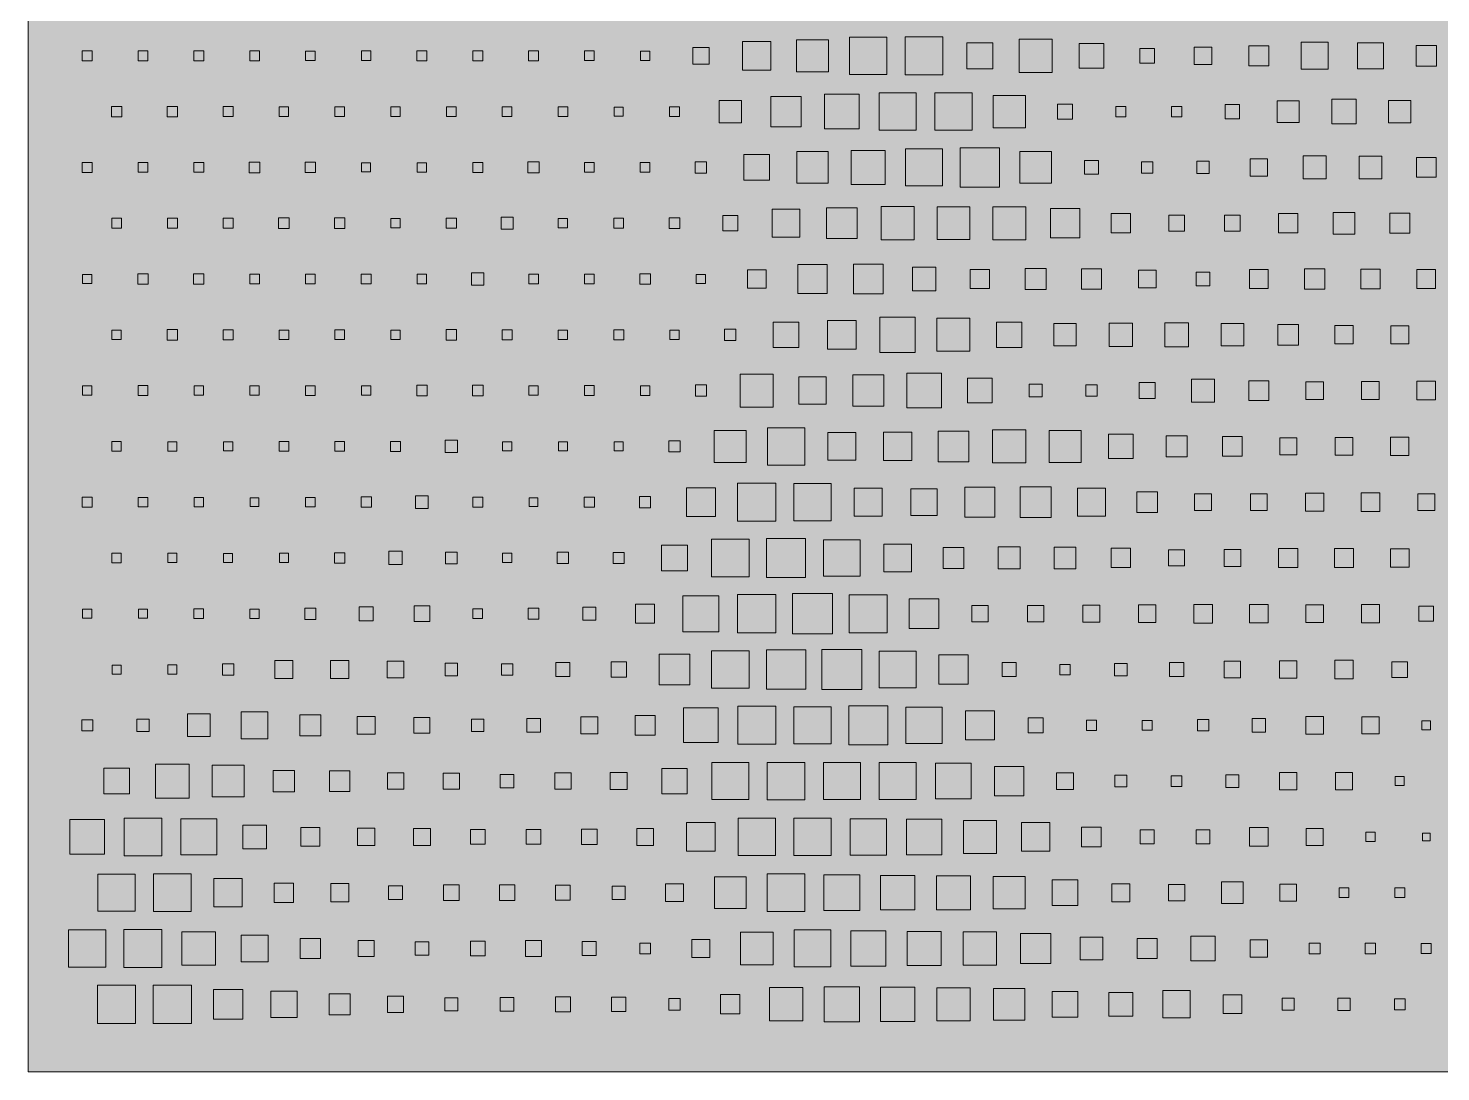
# Model space of a CAD drawing. Header units: inches. Extents: x 0 to 35, y -35 to 0.
# Drawn here: x 0 to 23.1, y -35 to -17.94 of the extents above; entities that cross this region are included whole.
import ezdxf

# ---------------------------------------------------------------- set-up
doc = ezdxf.new("R2010")
doc.units = ezdxf.units.IN
doc.header["$MEASUREMENT"] = 0
doc.layers.add('Layer 1', color=7, linetype='Continuous')

# ---------------------------------------------------------------- blocks, each defined once
blk = doc.blocks.new('block 2')
at = {"layer": 'Layer 1', "color": 7, "lineweight": 9}
for points in [[(11.678, -18.155), (12.145, -18.155), (12.145, -18.621), (11.678, -18.621), (11.678, -18.155)], [(12.56, -18.125), (13.087, -18.125), (13.087, -18.651), (12.56, -18.651), (12.56, -18.125)], [(13.431, -18.083), (14.041, -18.083), (14.041, -18.693), (13.431, -18.693), (13.431, -18.083)], [(14.339, -18.079), (14.957, -18.079), (14.957, -18.697), (14.339, -18.697), (14.339, -18.079)], [(15.347, -18.174), (15.774, -18.174), (15.774, -18.602), (15.347, -18.602), (15.347, -18.174)], [(16.201, -18.117), (16.744, -18.117), (16.744, -18.659), (16.201, -18.659), (16.201, -18.117)], [(17.185, -18.188), (17.585, -18.188), (17.585, -18.588), (17.185, -18.588), (17.185, -18.188)], [(19.066, -18.245), (19.353, -18.245), (19.353, -18.531), (19.066, -18.531), (19.066, -18.245)], [(19.958, -18.224), (20.286, -18.224), (20.286, -18.552), (19.958, -18.552), (19.958, -18.224)], [(20.814, -18.167), (21.255, -18.167), (21.255, -18.609), (20.814, -18.609), (20.814, -18.167)], [(21.735, -18.177), (22.158, -18.177), (22.158, -18.599), (21.735, -18.599), (21.735, -18.177)], [(22.692, -18.221), (23.026, -18.221), (23.026, -18.555), (22.692, -18.555), (22.692, -18.221)], [(0.883, -18.307), (1.044, -18.307), (1.044, -18.468), (0.883, -18.468), (0.883, -18.307)], [(1.796, -18.307), (1.957, -18.307), (1.957, -18.469), (1.796, -18.469), (1.796, -18.307)], [(2.706, -18.306), (2.871, -18.306), (2.871, -18.47), (2.706, -18.47), (2.706, -18.306)], [(3.621, -18.308), (3.78, -18.308), (3.78, -18.468), (3.621, -18.468), (3.621, -18.308)], [(4.536, -18.311), (4.69, -18.311), (4.69, -18.465), (4.536, -18.465), (4.536, -18.311)], [(5.447, -18.309), (5.604, -18.309), (5.604, -18.467), (5.447, -18.467), (5.447, -18.309)], [(6.356, -18.307), (6.519, -18.307), (6.519, -18.469), (6.356, -18.469), (6.356, -18.307)], [(7.268, -18.307), (7.431, -18.307), (7.431, -18.469), (7.268, -18.469), (7.268, -18.307)], [(8.182, -18.308), (8.342, -18.308), (8.342, -18.468), (8.182, -18.468), (8.182, -18.308)], [(9.096, -18.309), (9.253, -18.309), (9.253, -18.467), (9.096, -18.467), (9.096, -18.309)], [(10.012, -18.313), (10.162, -18.313), (10.162, -18.463), (10.012, -18.463), (10.012, -18.313)], [(10.865, -18.254), (11.133, -18.254), (11.133, -18.522), (10.865, -18.522), (10.865, -18.254)], [(18.177, -18.267), (18.418, -18.267), (18.418, -18.508), (18.177, -18.508), (18.177, -18.267)], [(11.295, -19.116), (11.664, -19.116), (11.664, -19.485), (11.295, -19.485), (11.295, -19.116)], [(12.144, -19.053), (12.639, -19.053), (12.639, -19.548), (12.144, -19.548), (12.144, -19.053)], [(13.02, -19.017), (13.588, -19.017), (13.588, -19.584), (13.02, -19.584), (13.02, -19.017)], [(13.912, -18.996), (14.52, -18.996), (14.52, -19.604), (13.912, -19.604), (13.912, -18.996)], [(14.823, -18.994), (15.434, -18.994), (15.434, -19.606), (14.823, -19.606), (14.823, -18.994)], [(15.777, -19.037), (16.304, -19.037), (16.304, -19.564), (15.777, -19.564), (15.777, -19.037)], [(20.424, -19.123), (20.78, -19.123), (20.78, -19.478), (20.424, -19.478), (20.424, -19.123)], [(21.313, -19.099), (21.715, -19.099), (21.715, -19.501), (21.313, -19.501), (21.313, -19.099)], [(22.244, -19.118), (22.609, -19.118), (22.609, -19.483), (22.244, -19.483), (22.244, -19.118)], [(1.359, -19.216), (1.529, -19.216), (1.529, -19.385), (1.359, -19.385), (1.359, -19.216)], [(2.271, -19.215), (2.441, -19.215), (2.441, -19.385), (2.271, -19.385), (2.271, -19.215)], [(3.186, -19.218), (3.351, -19.218), (3.351, -19.383), (3.186, -19.383), (3.186, -19.218)], [(4.104, -19.223), (4.258, -19.223), (4.258, -19.378), (4.104, -19.378), (4.104, -19.223)], [(5.015, -19.222), (5.172, -19.222), (5.172, -19.379), (5.015, -19.379), (5.015, -19.222)], [(5.928, -19.223), (6.083, -19.223), (6.083, -19.378), (5.928, -19.378), (5.928, -19.223)], [(6.839, -19.222), (6.997, -19.222), (6.997, -19.379), (6.839, -19.379), (6.839, -19.222)], [(7.751, -19.222), (7.909, -19.222), (7.909, -19.379), (7.751, -19.379), (7.751, -19.222)], [(8.663, -19.221), (8.822, -19.221), (8.822, -19.379), (8.663, -19.379), (8.663, -19.221)], [(9.582, -19.228), (9.727, -19.228), (9.727, -19.373), (9.582, -19.373), (9.582, -19.228)], [(10.487, -19.22), (10.647, -19.22), (10.647, -19.38), (10.487, -19.38), (10.487, -19.22)], [(16.829, -19.176), (17.077, -19.176), (17.077, -19.424), (16.829, -19.424), (16.829, -19.176)], [(17.781, -19.216), (17.949, -19.216), (17.949, -19.384), (17.781, -19.384), (17.781, -19.216)], [(18.693, -19.216), (18.862, -19.216), (18.862, -19.385), (18.693, -19.385), (18.693, -19.216)], [(19.573, -19.184), (19.807, -19.184), (19.807, -19.417), (19.573, -19.417), (19.573, -19.184)], [(11.7, -20.001), (12.123, -20.001), (12.123, -20.424), (11.7, -20.424), (11.7, -20.001)], [(12.565, -19.954), (13.082, -19.954), (13.082, -20.471), (12.565, -20.471), (12.565, -19.954)], [(13.458, -19.935), (14.014, -19.935), (14.014, -20.49), (13.458, -20.49), (13.458, -19.935)], [(14.345, -19.909), (14.952, -19.909), (14.952, -20.516), (14.345, -20.516), (14.345, -19.909)], [(15.238, -19.89), (15.883, -19.89), (15.883, -20.535), (15.238, -20.535), (15.238, -19.89)], [(16.212, -19.952), (16.733, -19.952), (16.733, -20.473), (16.212, -20.473), (16.212, -19.952)], [(19.979, -20.07), (20.264, -20.07), (20.264, -20.355), (19.979, -20.355), (19.979, -20.07)], [(20.846, -20.025), (21.222, -20.025), (21.222, -20.401), (20.846, -20.401), (20.846, -20.025)], [(21.761, -20.027), (22.132, -20.027), (22.132, -20.398), (21.761, -20.398), (21.761, -20.027)], [(22.699, -20.052), (23.019, -20.052), (23.019, -20.373), (22.699, -20.373), (22.699, -20.052)], [(0.882, -20.131), (1.046, -20.131), (1.046, -20.295), (0.882, -20.295), (0.882, -20.131)], [(1.795, -20.132), (1.957, -20.132), (1.957, -20.293), (1.795, -20.293), (1.795, -20.132)], [(2.708, -20.132), (2.869, -20.132), (2.869, -20.293), (2.708, -20.293), (2.708, -20.132)], [(3.614, -20.126), (3.787, -20.126), (3.787, -20.299), (3.614, -20.299), (3.614, -20.126)], [(4.53, -20.129), (4.696, -20.129), (4.696, -20.296), (4.53, -20.296), (4.53, -20.129)], [(5.451, -20.139), (5.599, -20.139), (5.599, -20.287), (5.451, -20.287), (5.451, -20.139)], [(6.362, -20.137), (6.513, -20.137), (6.513, -20.288), (6.362, -20.288), (6.362, -20.137)], [(7.268, -20.131), (7.431, -20.131), (7.431, -20.294), (7.268, -20.294), (7.268, -20.131)], [(8.171, -20.121), (8.354, -20.121), (8.354, -20.304), (8.171, -20.304), (8.171, -20.121)], [(9.097, -20.135), (9.252, -20.135), (9.252, -20.29), (9.097, -20.29), (9.097, -20.135)], [(10.008, -20.133), (10.166, -20.133), (10.166, -20.292), (10.008, -20.292), (10.008, -20.133)], [(10.907, -20.121), (11.091, -20.121), (11.091, -20.305), (10.907, -20.305), (10.907, -20.121)], [(17.273, -20.1), (17.498, -20.1), (17.498, -20.325), (17.273, -20.325), (17.273, -20.1)], [(18.205, -20.12), (18.39, -20.12), (18.39, -20.305), (18.205, -20.305), (18.205, -20.12)], [(19.108, -20.11), (19.312, -20.11), (19.312, -20.315), (19.108, -20.315), (19.108, -20.11)], [(11.356, -21.001), (11.603, -21.001), (11.603, -21.248), (11.356, -21.248), (11.356, -21.001)], [(12.164, -20.897), (12.619, -20.897), (12.619, -21.353), (12.164, -21.353), (12.164, -20.897)], [(13.055, -20.876), (13.553, -20.876), (13.553, -21.374), (13.055, -21.374), (13.055, -20.876)], [(13.944, -20.853), (14.488, -20.853), (14.488, -21.397), (13.944, -21.397), (13.944, -20.853)], [(14.86, -20.857), (15.397, -20.857), (15.397, -21.393), (14.86, -21.393), (14.86, -20.857)], [(15.77, -20.855), (16.311, -20.855), (16.311, -21.395), (15.77, -21.395), (15.77, -20.855)], [(16.713, -20.885), (17.193, -20.885), (17.193, -21.365), (16.713, -21.365), (16.713, -20.885)], [(17.705, -20.964), (18.026, -20.964), (18.026, -21.285), (17.705, -21.285), (17.705, -20.964)], [(18.649, -20.996), (18.906, -20.996), (18.906, -21.253), (18.649, -21.253), (18.649, -20.996)], [(19.561, -20.996), (19.819, -20.996), (19.819, -21.254), (19.561, -21.254), (19.561, -20.996)], [(20.442, -20.965), (20.762, -20.965), (20.762, -21.285), (20.442, -21.285), (20.442, -20.965)], [(21.337, -20.948), (21.692, -20.948), (21.692, -21.302), (21.337, -21.302), (21.337, -20.948)], [(22.263, -20.961), (22.59, -20.961), (22.59, -21.288), (22.263, -21.288), (22.263, -20.961)], [(1.364, -21.045), (1.524, -21.045), (1.524, -21.205), (1.364, -21.205), (1.364, -21.045)], [(2.275, -21.044), (2.438, -21.044), (2.438, -21.206), (2.275, -21.206), (2.275, -21.044)], [(3.187, -21.043), (3.351, -21.043), (3.351, -21.207), (3.187, -21.207), (3.187, -21.043)], [(4.094, -21.038), (4.268, -21.038), (4.268, -21.211), (4.094, -21.211), (4.094, -21.038)], [(5.008, -21.04), (5.179, -21.04), (5.179, -21.21), (5.008, -21.21), (5.008, -21.04)], [(5.928, -21.047), (6.083, -21.047), (6.083, -21.203), (5.928, -21.203), (5.928, -21.047)], [(6.836, -21.043), (7, -21.043), (7, -21.207), (6.836, -21.207), (6.836, -21.043)], [(7.732, -21.026), (7.929, -21.026), (7.929, -21.223), (7.732, -21.223), (7.732, -21.026)], [(8.666, -21.048), (8.819, -21.048), (8.819, -21.201), (8.666, -21.201), (8.666, -21.048)], [(9.574, -21.045), (9.735, -21.045), (9.735, -21.205), (9.574, -21.205), (9.574, -21.045)], [(10.481, -21.039), (10.653, -21.039), (10.653, -21.21), (10.481, -21.21), (10.481, -21.039)], [(7.25, -21.937), (7.45, -21.937), (7.45, -22.137), (7.25, -22.137), (7.25, -21.937)], [(11.759, -21.885), (12.064, -21.885), (12.064, -22.189), (11.759, -22.189), (11.759, -21.885)], [(12.585, -21.798), (13.063, -21.798), (13.063, -22.276), (12.585, -22.276), (12.585, -21.798)], [(13.494, -21.795), (13.978, -21.795), (13.978, -22.279), (13.494, -22.279), (13.494, -21.795)], [(14.457, -21.846), (14.84, -21.846), (14.84, -22.229), (14.457, -22.229), (14.457, -21.846)], [(15.404, -21.88), (15.717, -21.88), (15.717, -22.194), (15.404, -22.194), (15.404, -21.88)], [(16.301, -21.866), (16.644, -21.866), (16.644, -22.209), (16.301, -22.209), (16.301, -21.866)], [(17.221, -21.873), (17.549, -21.873), (17.549, -22.201), (17.221, -22.201), (17.221, -21.873)], [(18.152, -21.891), (18.443, -21.891), (18.443, -22.183), (18.152, -22.183), (18.152, -21.891)], [(19.099, -21.926), (19.32, -21.926), (19.32, -22.148), (19.099, -22.148), (19.099, -21.926)], [(19.967, -21.882), (20.277, -21.882), (20.277, -22.192), (19.967, -22.192), (19.967, -21.882)], [(20.868, -21.871), (21.2, -21.871), (21.2, -22.203), (20.868, -22.203), (20.868, -21.871)], [(21.788, -21.879), (22.105, -21.879), (22.105, -22.196), (21.788, -22.196), (21.788, -21.879)], [(22.704, -21.883), (23.013, -21.883), (23.013, -22.192), (22.704, -22.192), (22.704, -21.883)], [(0.889, -21.962), (1.039, -21.962), (1.039, -22.112), (0.889, -22.112), (0.889, -21.962)], [(1.793, -21.954), (1.959, -21.954), (1.959, -22.12), (1.793, -22.12), (1.793, -21.954)], [(2.704, -21.953), (2.873, -21.953), (2.873, -22.121), (2.704, -22.121), (2.704, -21.953)], [(3.621, -21.957), (3.781, -21.957), (3.781, -22.117), (3.621, -22.117), (3.621, -21.957)], [(4.534, -21.958), (4.692, -21.958), (4.692, -22.117), (4.534, -22.117), (4.534, -21.958)], [(5.446, -21.958), (5.605, -21.958), (5.605, -22.117), (5.446, -22.117), (5.446, -21.958)], [(6.361, -21.961), (6.514, -21.961), (6.514, -22.114), (6.361, -22.114), (6.361, -21.961)], [(8.183, -21.957), (8.342, -21.957), (8.342, -22.117), (8.183, -22.117), (8.183, -21.957)], [(9.096, -21.958), (9.253, -21.958), (9.253, -22.116), (9.096, -22.116), (9.096, -21.958)], [(10.001, -21.952), (10.172, -21.952), (10.172, -22.123), (10.001, -22.123), (10.001, -21.952)], [(10.924, -21.962), (11.074, -21.962), (11.074, -22.112), (10.924, -22.112), (10.924, -21.962)], [(2.27, -22.863), (2.443, -22.863), (2.443, -23.036), (2.27, -23.036), (2.27, -22.863)], [(6.832, -22.863), (7.004, -22.863), (7.004, -23.036), (6.832, -23.036), (6.832, -22.863)], [(11.387, -22.857), (11.572, -22.857), (11.572, -23.042), (11.387, -23.042), (11.387, -22.857)], [(12.183, -22.741), (12.6, -22.741), (12.6, -23.158), (12.183, -23.158), (12.183, -22.741)], [(13.068, -22.714), (13.539, -22.714), (13.539, -23.185), (13.068, -23.185), (13.068, -22.714)], [(13.927, -22.661), (14.505, -22.661), (14.505, -23.238), (13.927, -23.238), (13.927, -22.661)], [(14.859, -22.68), (15.398, -22.68), (15.398, -23.219), (14.859, -23.219), (14.859, -22.68)], [(15.833, -22.742), (16.249, -22.742), (16.249, -23.157), (15.833, -23.157), (15.833, -22.742)], [(16.77, -22.766), (17.136, -22.766), (17.136, -23.132), (16.77, -23.132), (16.77, -22.766)], [(17.674, -22.758), (18.056, -22.758), (18.056, -23.14), (17.674, -23.14), (17.674, -22.758)], [(18.583, -22.755), (18.972, -22.755), (18.972, -23.144), (18.583, -23.144), (18.583, -22.755)], [(19.506, -22.765), (19.874, -22.765), (19.874, -23.133), (19.506, -23.133), (19.506, -22.765)], [(20.432, -22.779), (20.773, -22.779), (20.773, -23.12), (20.432, -23.12), (20.432, -22.779)], [(21.363, -22.798), (21.665, -22.798), (21.665, -23.1), (21.363, -23.1), (21.363, -22.798)], [(22.28, -22.803), (22.573, -22.803), (22.573, -23.096), (22.28, -23.096), (22.28, -22.803)], [(1.368, -22.873), (1.52, -22.873), (1.52, -23.026), (1.368, -23.026), (1.368, -22.873)], [(3.185, -22.866), (3.352, -22.866), (3.352, -23.033), (3.185, -23.033), (3.185, -22.866)], [(4.103, -22.872), (4.259, -22.872), (4.259, -23.027), (4.103, -23.027), (4.103, -22.872)], [(5.015, -22.871), (5.171, -22.871), (5.171, -23.028), (5.015, -23.028), (5.015, -22.871)], [(5.929, -22.873), (6.082, -22.873), (6.082, -23.026), (5.929, -23.026), (5.929, -22.873)], [(7.749, -22.868), (7.911, -22.868), (7.911, -23.031), (7.749, -23.031), (7.749, -22.868)], [(8.665, -22.872), (8.82, -22.872), (8.82, -23.027), (8.665, -23.027), (8.665, -22.872)], [(9.573, -22.868), (9.736, -22.868), (9.736, -23.031), (9.573, -23.031), (9.573, -22.868)], [(10.489, -22.872), (10.645, -22.872), (10.645, -23.027), (10.489, -23.027), (10.489, -22.872)], [(0.889, -23.787), (1.039, -23.787), (1.039, -23.936), (0.889, -23.936), (0.889, -23.787)], [(1.795, -23.78), (1.958, -23.78), (1.958, -23.943), (1.795, -23.943), (1.795, -23.78)], [(2.714, -23.787), (2.864, -23.787), (2.864, -23.937), (2.714, -23.937), (2.714, -23.787)], [(3.623, -23.784), (3.778, -23.784), (3.778, -23.939), (3.623, -23.939), (3.623, -23.784)], [(4.535, -23.783), (4.692, -23.783), (4.692, -23.94), (4.535, -23.94), (4.535, -23.783)], [(5.45, -23.786), (5.601, -23.786), (5.601, -23.937), (5.45, -23.937), (5.45, -23.786)], [(6.352, -23.776), (6.523, -23.776), (6.523, -23.947), (6.352, -23.947), (6.352, -23.776)], [(7.264, -23.776), (7.436, -23.776), (7.436, -23.948), (7.264, -23.948), (7.264, -23.776)], [(8.188, -23.787), (8.337, -23.787), (8.337, -23.936), (8.188, -23.936), (8.188, -23.787)], [(9.094, -23.781), (9.255, -23.781), (9.255, -23.942), (9.094, -23.942), (9.094, -23.781)], [(10.009, -23.784), (10.165, -23.784), (10.165, -23.94), (10.009, -23.94), (10.009, -23.784)], [(10.908, -23.77), (11.091, -23.77), (11.091, -23.953), (10.908, -23.953), (10.908, -23.77)], [(11.642, -23.593), (12.18, -23.593), (12.18, -24.131), (11.642, -24.131), (11.642, -23.593)], [(12.599, -23.637), (13.048, -23.637), (13.048, -24.086), (12.599, -24.086), (12.599, -23.637)], [(13.481, -23.607), (13.99, -23.607), (13.99, -24.116), (13.481, -24.116), (13.481, -23.607)], [(14.366, -23.579), (14.931, -23.579), (14.931, -24.144), (14.366, -24.144), (14.366, -23.579)], [(15.36, -23.661), (15.761, -23.661), (15.761, -24.062), (15.36, -24.062), (15.36, -23.661)], [(16.369, -23.758), (16.577, -23.758), (16.577, -23.966), (16.369, -23.966), (16.369, -23.758)], [(17.291, -23.768), (17.479, -23.768), (17.479, -23.956), (17.291, -23.956), (17.291, -23.768)], [(18.166, -23.73), (18.429, -23.73), (18.429, -23.993), (18.166, -23.993), (18.166, -23.73)], [(19.023, -23.675), (19.397, -23.675), (19.397, -24.049), (19.023, -24.049), (19.023, -23.675)], [(19.96, -23.7), (20.284, -23.7), (20.284, -24.024), (19.96, -24.024), (19.96, -23.7)], [(20.89, -23.717), (21.179, -23.717), (21.179, -24.006), (20.89, -24.006), (20.89, -23.717)], [(21.801, -23.716), (22.092, -23.716), (22.092, -24.007), (21.801, -24.007), (21.801, -23.716)], [(22.705, -23.708), (23.013, -23.708), (23.013, -24.016), (22.705, -24.016), (22.705, -23.708)], [(12.087, -24.469), (12.696, -24.469), (12.696, -25.079), (12.087, -25.079), (12.087, -24.469)], [(1.366, -24.696), (1.522, -24.696), (1.522, -24.852), (1.366, -24.852), (1.366, -24.696)], [(2.281, -24.698), (2.432, -24.698), (2.432, -24.85), (2.281, -24.85), (2.281, -24.698)], [(3.195, -24.7), (3.343, -24.7), (3.343, -24.848), (3.195, -24.848), (3.195, -24.7)], [(4.102, -24.695), (4.26, -24.695), (4.26, -24.853), (4.102, -24.853), (4.102, -24.695)], [(5.015, -24.696), (5.171, -24.696), (5.171, -24.852), (5.015, -24.852), (5.015, -24.696)], [(5.923, -24.692), (6.088, -24.692), (6.088, -24.856), (5.923, -24.856), (5.923, -24.692)], [(6.815, -24.671), (7.021, -24.671), (7.021, -24.877), (6.815, -24.877), (6.815, -24.671)], [(7.756, -24.699), (7.905, -24.699), (7.905, -24.849), (7.756, -24.849), (7.756, -24.699)], [(8.67, -24.701), (8.815, -24.701), (8.815, -24.847), (8.67, -24.847), (8.67, -24.701)], [(9.58, -24.699), (9.729, -24.699), (9.729, -24.849), (9.58, -24.849), (9.58, -24.699)], [(10.476, -24.683), (10.658, -24.683), (10.658, -24.865), (10.476, -24.865), (10.476, -24.683)], [(11.218, -24.512), (11.741, -24.512), (11.741, -25.036), (11.218, -25.036), (11.218, -24.512)], [(13.077, -24.547), (13.531, -24.547), (13.531, -25.001), (13.077, -25.001), (13.077, -24.547)], [(13.983, -24.541), (14.449, -24.541), (14.449, -25.007), (13.983, -25.007), (13.983, -24.541)], [(14.877, -24.523), (15.379, -24.523), (15.379, -25.025), (14.877, -25.025), (14.877, -24.523)], [(15.769, -24.503), (16.312, -24.503), (16.312, -25.045), (15.769, -25.045), (15.769, -24.503)], [(16.691, -24.512), (17.215, -24.512), (17.215, -25.036), (16.691, -25.036), (16.691, -24.512)], [(17.665, -24.574), (18.065, -24.574), (18.065, -24.974), (17.665, -24.974), (17.665, -24.574)], [(18.604, -24.6), (18.952, -24.6), (18.952, -24.948), (18.604, -24.948), (18.604, -24.6)], [(19.53, -24.614), (19.85, -24.614), (19.85, -24.934), (19.53, -24.934), (19.53, -24.614)], [(20.464, -24.635), (20.741, -24.635), (20.741, -24.913), (20.464, -24.913), (20.464, -24.635)], [(21.369, -24.628), (21.66, -24.628), (21.66, -24.92), (21.369, -24.92), (21.369, -24.628)], [(22.276, -24.623), (22.577, -24.623), (22.577, -24.925), (22.276, -24.925), (22.276, -24.623)], [(11.6, -25.375), (12.223, -25.375), (12.223, -25.998), (11.6, -25.998), (11.6, -25.375)], [(12.517, -25.38), (13.13, -25.38), (13.13, -25.993), (12.517, -25.993), (12.517, -25.38)], [(0.881, -25.603), (1.047, -25.603), (1.047, -25.769), (0.881, -25.769), (0.881, -25.603)], [(1.799, -25.609), (1.953, -25.609), (1.953, -25.763), (1.799, -25.763), (1.799, -25.609)], [(2.713, -25.61), (2.864, -25.61), (2.864, -25.762), (2.713, -25.762), (2.713, -25.61)], [(3.628, -25.614), (3.773, -25.614), (3.773, -25.759), (3.628, -25.759), (3.628, -25.614)], [(4.536, -25.609), (4.69, -25.609), (4.69, -25.763), (4.536, -25.763), (4.536, -25.609)], [(5.441, -25.602), (5.61, -25.602), (5.61, -25.77), (5.441, -25.77), (5.441, -25.602)], [(6.334, -25.583), (6.541, -25.583), (6.541, -25.79), (6.334, -25.79), (6.334, -25.583)], [(7.269, -25.605), (7.431, -25.605), (7.431, -25.767), (7.269, -25.767), (7.269, -25.605)], [(8.189, -25.613), (8.335, -25.613), (8.335, -25.76), (8.189, -25.76), (8.189, -25.613)], [(9.092, -25.604), (9.257, -25.604), (9.257, -25.769), (9.092, -25.769), (9.092, -25.604)], [(9.996, -25.596), (10.177, -25.596), (10.177, -25.777), (9.996, -25.777), (9.996, -25.596)], [(10.763, -25.45), (11.235, -25.45), (11.235, -25.923), (10.763, -25.923), (10.763, -25.45)], [(13.507, -25.457), (13.965, -25.457), (13.965, -25.915), (13.507, -25.915), (13.507, -25.457)], [(14.432, -25.47), (14.864, -25.47), (14.864, -25.902), (14.432, -25.902), (14.432, -25.47)], [(15.317, -25.443), (15.804, -25.443), (15.804, -25.93), (15.317, -25.93), (15.317, -25.443)], [(16.22, -25.434), (16.725, -25.434), (16.725, -25.939), (16.22, -25.939), (16.22, -25.434)], [(17.156, -25.457), (17.615, -25.457), (17.615, -25.916), (17.156, -25.916), (17.156, -25.457)], [(18.127, -25.516), (18.467, -25.516), (18.467, -25.856), (18.127, -25.856), (18.127, -25.516)], [(19.072, -25.549), (19.347, -25.549), (19.347, -25.824), (19.072, -25.824), (19.072, -25.549)], [(19.987, -25.552), (20.257, -25.552), (20.257, -25.821), (19.987, -25.821), (19.987, -25.552)], [(20.886, -25.538), (21.183, -25.538), (21.183, -25.835), (20.886, -25.835), (20.886, -25.538)], [(21.793, -25.533), (22.1, -25.533), (22.1, -25.839), (21.793, -25.839), (21.793, -25.533)], [(22.72, -25.548), (22.998, -25.548), (22.998, -25.825), (22.72, -25.825), (22.72, -25.548)], [(11.17, -26.29), (11.788, -26.29), (11.788, -26.908), (11.17, -26.908), (11.17, -26.29)], [(12.073, -26.28), (12.71, -26.28), (12.71, -26.917), (12.073, -26.917), (12.073, -26.28)], [(13.006, -26.301), (13.602, -26.301), (13.602, -26.897), (13.006, -26.897), (13.006, -26.301)], [(1.366, -26.521), (1.522, -26.521), (1.522, -26.676), (1.366, -26.676), (1.366, -26.521)], [(2.281, -26.523), (2.432, -26.523), (2.432, -26.674), (2.281, -26.674), (2.281, -26.523)], [(3.195, -26.525), (3.342, -26.525), (3.342, -26.672), (3.195, -26.672), (3.195, -26.525)], [(4.106, -26.523), (4.256, -26.523), (4.256, -26.674), (4.106, -26.674), (4.106, -26.523)], [(5.008, -26.514), (5.178, -26.514), (5.178, -26.684), (5.008, -26.684), (5.008, -26.514)], [(5.897, -26.49), (6.114, -26.49), (6.114, -26.707), (5.897, -26.707), (5.897, -26.49)], [(6.822, -26.503), (7.014, -26.503), (7.014, -26.694), (6.822, -26.694), (6.822, -26.503)], [(7.754, -26.523), (7.906, -26.523), (7.906, -26.674), (7.754, -26.674), (7.754, -26.523)], [(8.65, -26.506), (8.834, -26.506), (8.834, -26.691), (8.65, -26.691), (8.65, -26.506)], [(9.565, -26.509), (9.744, -26.509), (9.744, -26.688), (9.565, -26.688), (9.565, -26.509)], [(10.357, -26.389), (10.777, -26.389), (10.777, -26.808), (10.357, -26.808), (10.357, -26.389)], [(13.99, -26.372), (14.442, -26.372), (14.442, -26.825), (13.99, -26.825), (13.99, -26.372)], [(14.958, -26.428), (15.299, -26.428), (15.299, -26.769), (14.958, -26.769), (14.958, -26.428)], [(15.861, -26.419), (16.22, -26.419), (16.22, -26.778), (15.861, -26.778), (15.861, -26.419)], [(16.775, -26.421), (17.131, -26.421), (17.131, -26.776), (16.775, -26.776), (16.775, -26.421)], [(17.707, -26.44), (18.023, -26.44), (18.023, -26.757), (17.707, -26.757), (17.707, -26.44)], [(18.647, -26.468), (18.908, -26.468), (18.908, -26.729), (18.647, -26.729), (18.647, -26.468)], [(19.553, -26.461), (19.827, -26.461), (19.827, -26.736), (19.553, -26.736), (19.553, -26.461)], [(20.446, -26.442), (20.759, -26.442), (20.759, -26.755), (20.446, -26.755), (20.446, -26.442)], [(21.359, -26.443), (21.67, -26.443), (21.67, -26.754), (21.359, -26.754), (21.359, -26.443)], [(22.275, -26.447), (22.578, -26.447), (22.578, -26.75), (22.275, -26.75), (22.275, -26.447)], [(10.705, -27.217), (11.293, -27.217), (11.293, -27.805), (10.705, -27.805), (10.705, -27.217)], [(11.599, -27.199), (12.223, -27.199), (12.223, -27.823), (11.599, -27.823), (11.599, -27.199)], [(12.495, -27.182), (13.152, -27.182), (13.152, -27.839), (12.495, -27.839), (12.495, -27.182)], [(13.425, -27.2), (14.047, -27.2), (14.047, -27.822), (13.425, -27.822), (13.425, -27.2)], [(0.889, -27.436), (1.039, -27.436), (1.039, -27.586), (0.889, -27.586), (0.889, -27.436)], [(1.802, -27.436), (1.951, -27.436), (1.951, -27.585), (1.802, -27.585), (1.802, -27.436)], [(2.71, -27.432), (2.867, -27.432), (2.867, -27.589), (2.71, -27.589), (2.71, -27.432)], [(3.625, -27.435), (3.777, -27.435), (3.777, -27.587), (3.625, -27.587), (3.625, -27.435)], [(4.521, -27.419), (4.705, -27.419), (4.705, -27.603), (4.521, -27.603), (4.521, -27.419)], [(5.411, -27.396), (5.64, -27.396), (5.64, -27.625), (5.411, -27.625), (5.411, -27.396)], [(6.309, -27.382), (6.566, -27.382), (6.566, -27.639), (6.309, -27.639), (6.309, -27.382)], [(7.271, -27.432), (7.429, -27.432), (7.429, -27.59), (7.271, -27.59), (7.271, -27.432)], [(8.173, -27.422), (8.351, -27.422), (8.351, -27.6), (8.173, -27.6), (8.173, -27.422)], [(9.07, -27.406), (9.279, -27.406), (9.279, -27.615), (9.07, -27.615), (9.07, -27.406)], [(9.931, -27.355), (10.242, -27.355), (10.242, -27.666), (9.931, -27.666), (9.931, -27.355)], [(14.406, -27.269), (14.89, -27.269), (14.89, -27.753), (14.406, -27.753), (14.406, -27.269)], [(15.427, -27.378), (15.694, -27.378), (15.694, -27.644), (15.427, -27.644), (15.427, -27.378)], [(16.339, -27.377), (16.606, -27.377), (16.606, -27.644), (16.339, -27.644), (16.339, -27.377)], [(17.246, -27.372), (17.524, -27.372), (17.524, -27.65), (17.246, -27.65), (17.246, -27.372)], [(18.154, -27.368), (18.44, -27.368), (18.44, -27.654), (18.154, -27.654), (18.154, -27.368)], [(19.057, -27.358), (19.362, -27.358), (19.362, -27.664), (19.057, -27.664), (19.057, -27.358)], [(19.971, -27.36), (20.273, -27.36), (20.273, -27.662), (19.971, -27.662), (19.971, -27.36)], [(20.889, -27.366), (21.179, -27.366), (21.179, -27.656), (20.889, -27.656), (20.889, -27.366)], [(21.798, -27.362), (22.095, -27.362), (22.095, -27.66), (21.798, -27.66), (21.798, -27.362)], [(22.737, -27.389), (22.98, -27.389), (22.98, -27.632), (22.737, -27.632), (22.737, -27.389)], [(10.317, -28.173), (10.817, -28.173), (10.817, -28.673), (10.317, -28.673), (10.317, -28.173)], [(11.172, -28.116), (11.786, -28.116), (11.786, -28.73), (11.172, -28.73), (11.172, -28.116)], [(12.071, -28.103), (12.712, -28.103), (12.712, -28.744), (12.071, -28.744), (12.071, -28.103)], [(12.975, -28.094), (13.633, -28.094), (13.633, -28.752), (12.975, -28.752), (12.975, -28.094)], [(13.914, -28.121), (14.518, -28.121), (14.518, -28.725), (13.914, -28.725), (13.914, -28.121)], [(1.371, -28.35), (1.518, -28.35), (1.518, -28.497), (1.371, -28.497), (1.371, -28.35)], [(2.282, -28.349), (2.43, -28.349), (2.43, -28.497), (2.282, -28.497), (2.282, -28.349)], [(3.174, -28.328), (3.364, -28.328), (3.364, -28.518), (3.174, -28.518), (3.174, -28.328)], [(4.034, -28.276), (4.328, -28.276), (4.328, -28.57), (4.034, -28.57), (4.034, -28.276)], [(4.944, -28.274), (5.242, -28.274), (5.242, -28.572), (4.944, -28.572), (4.944, -28.274)], [(5.868, -28.286), (6.143, -28.286), (6.143, -28.561), (5.868, -28.561), (5.868, -28.286)], [(6.815, -28.32), (7.021, -28.32), (7.021, -28.526), (6.815, -28.526), (6.815, -28.32)], [(7.736, -28.329), (7.924, -28.329), (7.924, -28.517), (7.736, -28.517), (7.736, -28.329)], [(8.627, -28.307), (8.858, -28.307), (8.858, -28.539), (8.627, -28.539), (8.627, -28.307)], [(9.529, -28.297), (9.78, -28.297), (9.78, -28.549), (9.529, -28.549), (9.529, -28.297)], [(14.89, -28.185), (15.367, -28.185), (15.367, -28.662), (14.89, -28.662), (14.89, -28.185)], [(15.926, -28.309), (16.155, -28.309), (16.155, -28.538), (15.926, -28.538), (15.926, -28.309)], [(16.869, -28.339), (17.037, -28.339), (17.037, -28.508), (16.869, -28.508), (16.869, -28.339)], [(17.764, -28.322), (17.967, -28.322), (17.967, -28.525), (17.764, -28.525), (17.764, -28.322)], [(18.662, -28.308), (18.893, -28.308), (18.893, -28.538), (18.662, -28.538), (18.662, -28.308)], [(19.556, -28.289), (19.824, -28.289), (19.824, -28.557), (19.556, -28.557), (19.556, -28.289)], [(20.46, -28.281), (20.744, -28.281), (20.744, -28.565), (20.46, -28.565), (20.46, -28.281)], [(21.362, -28.271), (21.666, -28.271), (21.666, -28.575), (21.362, -28.575), (21.362, -28.271)], [(22.299, -28.295), (22.555, -28.295), (22.555, -28.551), (22.299, -28.551), (22.299, -28.295)], [(10.716, -29.052), (11.282, -29.052), (11.282, -29.618), (10.716, -29.618), (10.716, -29.052)], [(11.601, -29.025), (12.222, -29.025), (12.222, -29.646), (11.601, -29.646), (11.601, -29.025)], [(12.519, -29.031), (13.128, -29.031), (13.128, -29.64), (12.519, -29.64), (12.519, -29.031)], [(13.419, -29.019), (14.053, -29.019), (14.053, -29.652), (13.419, -29.652), (13.419, -29.019)], [(14.35, -29.038), (14.946, -29.038), (14.946, -29.633), (14.35, -29.633), (14.35, -29.038)], [(15.323, -29.098), (15.798, -29.098), (15.798, -29.573), (15.323, -29.573), (15.323, -29.098)], [(0.874, -29.245), (1.054, -29.245), (1.054, -29.426), (0.874, -29.426), (0.874, -29.245)], [(1.774, -29.233), (1.979, -29.233), (1.979, -29.438), (1.774, -29.438), (1.774, -29.233)], [(2.603, -29.15), (2.974, -29.15), (2.974, -29.521), (2.603, -29.521), (2.603, -29.15)], [(3.483, -29.117), (3.919, -29.117), (3.919, -29.554), (3.483, -29.554), (3.483, -29.117)], [(4.44, -29.162), (4.786, -29.162), (4.786, -29.509), (4.44, -29.509), (4.44, -29.162)], [(5.38, -29.19), (5.671, -29.19), (5.671, -29.481), (5.38, -29.481), (5.38, -29.19)], [(6.307, -29.205), (6.568, -29.205), (6.568, -29.466), (6.307, -29.466), (6.307, -29.205)], [(7.248, -29.234), (7.452, -29.234), (7.452, -29.437), (7.248, -29.437), (7.248, -29.234)], [(8.151, -29.224), (8.374, -29.224), (8.374, -29.447), (8.151, -29.447), (8.151, -29.224)], [(9.037, -29.198), (9.312, -29.198), (9.312, -29.473), (9.037, -29.473), (9.037, -29.198)], [(9.925, -29.174), (10.249, -29.174), (10.249, -29.497), (9.925, -29.497), (9.925, -29.174)], [(16.349, -29.212), (16.596, -29.212), (16.596, -29.459), (16.349, -29.459), (16.349, -29.212)], [(17.302, -29.252), (17.468, -29.252), (17.468, -29.418), (17.302, -29.418), (17.302, -29.252)], [(18.216, -29.254), (18.379, -29.254), (18.379, -29.417), (18.216, -29.417), (18.216, -29.254)], [(19.117, -29.243), (19.302, -29.243), (19.302, -29.428), (19.117, -29.428), (19.117, -29.243)], [(20.013, -29.226), (20.231, -29.226), (20.231, -29.445), (20.013, -29.445), (20.013, -29.226)], [(20.89, -29.192), (21.178, -29.192), (21.178, -29.479), (20.89, -29.479), (20.89, -29.192)], [(21.806, -29.195), (22.087, -29.195), (22.087, -29.476), (21.806, -29.476), (21.806, -29.195)], [(22.786, -29.263), (22.931, -29.263), (22.931, -29.408), (22.786, -29.408), (22.786, -29.263)], [(2.08, -29.971), (2.633, -29.971), (2.633, -30.524), (2.08, -30.524), (2.08, -29.971)], [(3.009, -29.988), (3.528, -29.988), (3.528, -30.507), (3.009, -30.507), (3.009, -29.988)], [(11.177, -29.945), (11.782, -29.945), (11.782, -30.55), (11.177, -30.55), (11.177, -29.945)], [(12.085, -29.941), (12.698, -29.941), (12.698, -30.554), (12.085, -30.554), (12.085, -29.941)], [(13.001, -29.945), (13.607, -29.945), (13.607, -30.551), (13.001, -30.551), (13.001, -29.945)], [(13.914, -29.945), (14.518, -29.945), (14.518, -30.55), (13.914, -30.55), (13.914, -29.945)], [(14.837, -29.956), (15.42, -29.956), (15.42, -30.54), (14.837, -30.54), (14.837, -29.956)], [(15.801, -30.008), (16.281, -30.008), (16.281, -30.488), (15.801, -30.488), (15.801, -30.008)], [(1.234, -30.037), (1.655, -30.037), (1.655, -30.458), (1.234, -30.458), (1.234, -30.037)], [(4.006, -30.072), (4.356, -30.072), (4.356, -30.423), (4.006, -30.423), (4.006, -30.072)], [(4.926, -30.081), (5.26, -30.081), (5.26, -30.415), (4.926, -30.415), (4.926, -30.081)], [(5.872, -30.114), (6.139, -30.114), (6.139, -30.381), (5.872, -30.381), (5.872, -30.114)], [(6.786, -30.116), (7.049, -30.116), (7.049, -30.379), (6.786, -30.379), (6.786, -30.116)], [(7.719, -30.137), (7.941, -30.137), (7.941, -30.359), (7.719, -30.359), (7.719, -30.137)], [(8.61, -30.115), (8.875, -30.115), (8.875, -30.38), (8.61, -30.38), (8.61, -30.115)], [(9.516, -30.109), (9.794, -30.109), (9.794, -30.387), (9.516, -30.387), (9.516, -30.109)], [(10.359, -30.04), (10.775, -30.04), (10.775, -30.456), (10.359, -30.456), (10.359, -30.04)], [(16.815, -30.11), (17.09, -30.11), (17.09, -30.385), (16.815, -30.385), (16.815, -30.11)], [(17.769, -30.151), (17.962, -30.151), (17.962, -30.344), (17.769, -30.344), (17.769, -30.151)], [(18.69, -30.161), (18.865, -30.161), (18.865, -30.335), (18.69, -30.335), (18.69, -30.161)], [(19.585, -30.143), (19.795, -30.143), (19.795, -30.353), (19.585, -30.353), (19.585, -30.143)], [(20.462, -30.107), (20.742, -30.107), (20.742, -30.388), (20.462, -30.388), (20.462, -30.107)], [(21.374, -30.107), (21.655, -30.107), (21.655, -30.388), (21.374, -30.388), (21.374, -30.107)], [(22.353, -30.174), (22.5, -30.174), (22.5, -30.321), (22.353, -30.321), (22.353, -30.174)], [(0.682, -30.878), (1.246, -30.878), (1.246, -31.442), (0.682, -31.442), (0.682, -30.878)], [(1.568, -30.851), (2.185, -30.851), (2.185, -31.469), (1.568, -31.469), (1.568, -30.851)], [(2.495, -30.867), (3.082, -30.867), (3.082, -31.453), (2.495, -31.453), (2.495, -30.867)], [(10.766, -30.927), (11.232, -30.927), (11.232, -31.393), (10.766, -31.393), (10.766, -30.927)], [(11.606, -30.855), (12.216, -30.855), (12.216, -31.465), (11.606, -31.465), (11.606, -30.855)], [(12.52, -30.856), (13.128, -30.856), (13.128, -31.464), (12.52, -31.464), (12.52, -30.856)], [(13.438, -30.863), (14.033, -30.863), (14.033, -31.457), (13.438, -31.457), (13.438, -30.863)], [(14.358, -30.869), (14.939, -30.869), (14.939, -31.451), (14.358, -31.451), (14.358, -30.869)], [(15.291, -30.891), (15.83, -30.891), (15.83, -31.429), (15.291, -31.429), (15.291, -30.891)], [(16.239, -30.926), (16.707, -30.926), (16.707, -31.394), (16.239, -31.394), (16.239, -30.926)], [(3.508, -30.967), (3.894, -30.967), (3.894, -31.353), (3.508, -31.353), (3.508, -30.967)], [(4.459, -31.006), (4.768, -31.006), (4.768, -31.314), (4.459, -31.314), (4.459, -31.006)], [(5.384, -31.019), (5.667, -31.019), (5.667, -31.301), (5.384, -31.301), (5.384, -31.019)], [(6.298, -31.02), (6.578, -31.02), (6.578, -31.3), (6.298, -31.3), (6.298, -31.02)], [(7.231, -31.041), (7.469, -31.041), (7.469, -31.279), (7.231, -31.279), (7.231, -31.041)], [(8.142, -31.04), (8.383, -31.04), (8.383, -31.28), (8.142, -31.28), (8.142, -31.04)], [(9.049, -31.034), (9.3, -31.034), (9.3, -31.286), (9.049, -31.286), (9.049, -31.034)], [(9.949, -31.022), (10.225, -31.022), (10.225, -31.298), (9.949, -31.298), (9.949, -31.022)], [(17.224, -30.999), (17.546, -30.999), (17.546, -31.321), (17.224, -31.321), (17.224, -30.999)], [(18.184, -31.046), (18.411, -31.046), (18.411, -31.274), (18.184, -31.274), (18.184, -31.046)], [(19.096, -31.047), (19.323, -31.047), (19.323, -31.273), (19.096, -31.273), (19.096, -31.047)], [(19.971, -31.009), (20.272, -31.009), (20.272, -31.31), (19.971, -31.31), (19.971, -31.009)], [(20.895, -31.021), (21.173, -31.021), (21.173, -31.299), (20.895, -31.299), (20.895, -31.021)], [(21.869, -31.083), (22.024, -31.083), (22.024, -31.237), (21.869, -31.237), (21.869, -31.083)], [(22.796, -31.097), (22.922, -31.097), (22.922, -31.223), (22.796, -31.223), (22.796, -31.097)], [(1.14, -31.768), (1.748, -31.768), (1.748, -32.376), (1.14, -32.376), (1.14, -31.768)], [(2.05, -31.765), (2.663, -31.765), (2.663, -32.379), (2.05, -32.379), (2.05, -31.765)], [(3.037, -31.841), (3.5, -31.841), (3.5, -32.304), (3.037, -32.304), (3.037, -31.841)], [(11.222, -31.815), (11.737, -31.815), (11.737, -32.33), (11.222, -32.33), (11.222, -31.815)], [(12.083, -31.763), (12.7, -31.763), (12.7, -32.381), (12.083, -32.381), (12.083, -31.763)], [(13.011, -31.78), (13.596, -31.78), (13.596, -32.365), (13.011, -32.365), (13.011, -31.78)], [(13.933, -31.789), (14.499, -31.789), (14.499, -32.355), (13.933, -32.355), (13.933, -31.789)], [(14.851, -31.794), (15.406, -31.794), (15.406, -32.35), (14.851, -32.35), (14.851, -31.794)], [(15.779, -31.81), (16.302, -31.81), (16.302, -32.334), (15.779, -32.334), (15.779, -31.81)], [(16.742, -31.861), (17.164, -31.861), (17.164, -32.283), (16.742, -32.283), (16.742, -31.861)], [(4.023, -31.915), (4.339, -31.915), (4.339, -32.23), (4.023, -32.23), (4.023, -31.915)], [(4.945, -31.924), (5.241, -31.924), (5.241, -32.22), (4.945, -32.22), (4.945, -31.924)], [(5.892, -31.959), (6.119, -31.959), (6.119, -32.186), (5.892, -32.186), (5.892, -31.959)], [(6.79, -31.945), (7.045, -31.945), (7.045, -32.2), (6.79, -32.2), (6.79, -31.945)], [(7.703, -31.945), (7.957, -31.945), (7.957, -32.2), (7.703, -32.2), (7.703, -31.945)], [(8.621, -31.951), (8.863, -31.951), (8.863, -32.193), (8.621, -32.193), (8.621, -31.951)], [(9.546, -31.964), (9.763, -31.964), (9.763, -32.181), (9.546, -32.181), (9.546, -31.964)], [(10.422, -31.927), (10.712, -31.927), (10.712, -32.217), (10.422, -32.217), (10.422, -31.927)], [(17.718, -31.925), (18.013, -31.925), (18.013, -32.22), (17.718, -32.22), (17.718, -31.925)], [(18.644, -31.938), (18.912, -31.938), (18.912, -32.206), (18.644, -32.206), (18.644, -31.938)], [(19.513, -31.896), (19.867, -31.896), (19.867, -32.249), (19.513, -32.249), (19.513, -31.896)], [(20.464, -31.935), (20.74, -31.935), (20.74, -32.21), (20.464, -32.21), (20.464, -31.935)], [(21.434, -31.992), (21.595, -31.992), (21.595, -32.153), (21.434, -32.153), (21.434, -31.992)], [(22.347, -31.992), (22.507, -31.992), (22.507, -32.152), (22.347, -32.152), (22.347, -31.992)], [(0.657, -32.677), (1.271, -32.677), (1.271, -33.292), (0.657, -33.292), (0.657, -32.677)], [(1.565, -32.674), (2.187, -32.674), (2.187, -33.295), (1.565, -33.295), (1.565, -32.674)], [(2.514, -32.71), (3.063, -32.71), (3.063, -33.259), (2.514, -33.259), (2.514, -32.71)], [(3.481, -32.765), (3.921, -32.765), (3.921, -33.204), (3.481, -33.204), (3.481, -32.765)], [(11.644, -32.717), (12.179, -32.717), (12.179, -33.252), (11.644, -33.252), (11.644, -32.717)], [(12.522, -32.682), (13.126, -32.682), (13.126, -33.287), (12.522, -33.287), (12.522, -32.682)], [(13.449, -32.698), (14.023, -32.698), (14.023, -33.272), (13.449, -33.272), (13.449, -32.698)], [(14.372, -32.708), (14.925, -32.708), (14.925, -33.261), (14.372, -33.261), (14.372, -32.708)], [(15.289, -32.713), (15.832, -32.713), (15.832, -33.256), (15.289, -33.256), (15.289, -32.713)], [(16.227, -32.739), (16.719, -32.739), (16.719, -33.23), (16.227, -33.23), (16.227, -32.739)], [(19.011, -32.785), (19.409, -32.785), (19.409, -33.184), (19.011, -33.184), (19.011, -32.785)], [(4.447, -32.819), (4.779, -32.819), (4.779, -33.151), (4.447, -33.151), (4.447, -32.819)], [(5.394, -32.853), (5.657, -32.853), (5.657, -33.116), (5.394, -33.116), (5.394, -32.853)], [(6.327, -32.874), (6.549, -32.874), (6.549, -33.095), (6.327, -33.095), (6.327, -32.874)], [(7.23, -32.865), (7.469, -32.865), (7.469, -33.104), (7.23, -33.104), (7.23, -32.865)], [(8.131, -32.853), (8.393, -32.853), (8.393, -33.116), (8.131, -33.116), (8.131, -32.853)], [(9.06, -32.87), (9.289, -32.87), (9.289, -33.099), (9.06, -33.099), (9.06, -32.87)], [(9.999, -32.897), (10.175, -32.897), (10.175, -33.073), (9.999, -33.073), (9.999, -32.897)], [(10.851, -32.836), (11.147, -32.836), (11.147, -33.133), (10.851, -33.133), (10.851, -32.836)], [(17.198, -32.797), (17.572, -32.797), (17.572, -33.172), (17.198, -33.172), (17.198, -32.797)], [(18.134, -32.821), (18.461, -32.821), (18.461, -33.148), (18.134, -33.148), (18.134, -32.821)], [(19.98, -32.843), (20.264, -32.843), (20.264, -33.126), (19.98, -33.126), (19.98, -32.843)], [(20.946, -32.896), (21.123, -32.896), (21.123, -33.073), (20.946, -33.073), (20.946, -32.896)], [(21.861, -32.899), (22.032, -32.899), (22.032, -33.07), (21.861, -33.07), (21.861, -32.899)], [(22.777, -32.903), (22.941, -32.903), (22.941, -33.066), (22.777, -33.066), (22.777, -32.903)], [(1.132, -33.585), (1.756, -33.585), (1.756, -34.209), (1.132, -34.209), (1.132, -33.585)], [(2.041, -33.582), (2.672, -33.582), (2.672, -34.212), (2.041, -34.212), (2.041, -33.582)], [(3.027, -33.655), (3.51, -33.655), (3.51, -34.138), (3.027, -34.138), (3.027, -33.655)], [(3.965, -33.681), (4.397, -33.681), (4.397, -34.113), (3.965, -34.113), (3.965, -33.681)], [(12.119, -33.624), (12.664, -33.624), (12.664, -34.17), (12.119, -34.17), (12.119, -33.624)], [(13.016, -33.609), (13.592, -33.609), (13.592, -34.185), (13.016, -34.185), (13.016, -33.609)], [(13.936, -33.617), (14.496, -33.617), (14.496, -34.177), (13.936, -34.177), (13.936, -33.617)], [(14.857, -33.626), (15.4, -33.626), (15.4, -34.168), (14.857, -34.168), (14.857, -33.626)], [(15.784, -33.64), (16.297, -33.64), (16.297, -34.154), (15.784, -34.154), (15.784, -33.64)], [(16.744, -33.687), (17.162, -33.687), (17.162, -34.106), (16.744, -34.106), (16.744, -33.687)], [(17.671, -33.703), (18.059, -33.703), (18.059, -34.091), (17.671, -34.091), (17.671, -33.703)], [(18.554, -33.673), (19.001, -33.673), (19.001, -34.12), (18.554, -34.12), (18.554, -33.673)], [(4.921, -33.724), (5.266, -33.724), (5.266, -34.07), (4.921, -34.07), (4.921, -33.724)], [(5.874, -33.765), (6.137, -33.765), (6.137, -34.029), (5.874, -34.029), (5.874, -33.765)], [(6.813, -33.792), (7.023, -33.792), (7.023, -34.002), (6.813, -34.002), (6.813, -33.792)], [(7.719, -33.786), (7.941, -33.786), (7.941, -34.008), (7.719, -34.008), (7.719, -33.786)], [(8.62, -33.774), (8.865, -33.774), (8.865, -34.019), (8.62, -34.019), (8.62, -33.774)], [(9.537, -33.78), (9.772, -33.78), (9.772, -34.014), (9.537, -34.014), (9.537, -33.78)], [(10.472, -33.802), (10.662, -33.802), (10.662, -33.992), (10.472, -33.992), (10.472, -33.802)], [(11.321, -33.739), (11.637, -33.739), (11.637, -34.055), (11.321, -34.055), (11.321, -33.739)], [(19.536, -33.743), (19.843, -33.743), (19.843, -34.05), (19.536, -34.05), (19.536, -33.743)], [(20.504, -33.798), (20.701, -33.798), (20.701, -33.995), (20.504, -33.995), (20.504, -33.798)], [(21.413, -33.795), (21.616, -33.795), (21.616, -33.999), (21.413, -33.999), (21.413, -33.795)], [(22.338, -33.808), (22.515, -33.808), (22.515, -33.985), (22.338, -33.985), (22.338, -33.808)]]:
    blk.add_lwpolyline(points, dxfattribs=at)

msp = doc.modelspace()

# ---------------------------------------------------------------- hatches: boundary and pattern name
at = {"layer": 'Layer 1'}
h = msp.add_hatch(color=7, dxfattribs=at)
h.dxf.hatch_style = 2
h.paths.add_polyline_path([(35, -35), (0, -35), (0, 0), (35, 0)])

# ---------------------------------------------------------------- linework, layer by layer
at = {"layer": 'Layer 1', "lineweight": 0}
msp.add_lwpolyline([(35, -35), (0, -35), (0, 0), (35, 0), (35, -35)], dxfattribs=at)

# ---------------------------------------------------------------- block references
at = {"layer": 'Layer 1'}
msp.add_blockref('block 2', (0, 0), dxfattribs=at)

doc.saveas('drawing.dxf')
